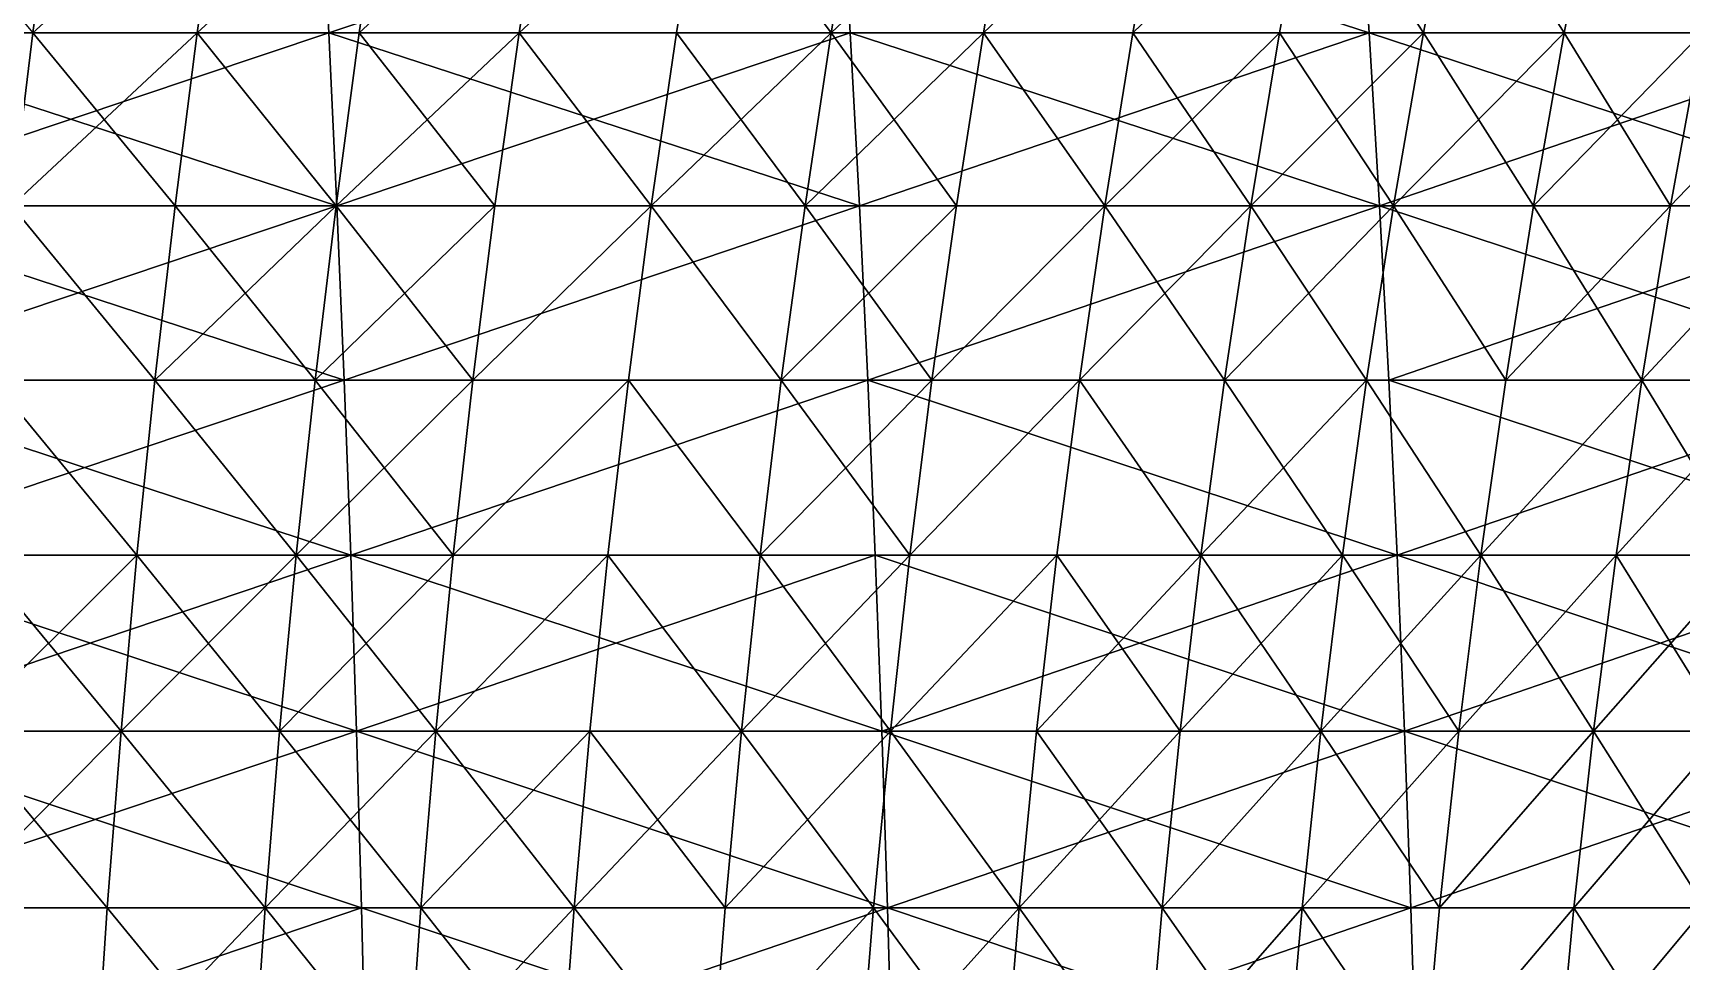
# Model space of a CAD drawing. Header units: millimetres. Extents: x -3250 to 6200, y -3250 to 3250.
# Drawn here: x 4178.6 to 4362.1, y 113.3 to 216.7 of the extents above; entities that cross this region are included whole.
import ezdxf

# ---------------------------------------------------------------- set-up
doc = ezdxf.new("R2010")
doc.units = ezdxf.units.MM
doc.header["$MEASUREMENT"] = 0
doc.layers.add('MESH_3D', color=2, linetype='CONTINUOUS')

msp = doc.modelspace()

# ---------------------------------------------------------------- linework, layer by layer
at = {"layer": 'MESH_3D'}
for points in [[(4210.58, 235.8, 26228.54), (4152.4, 235.8, 26238.05), (4153.24, 216.67, 26243.63)], [(4210.58, 235.8, 26228.54), (4153.24, 216.67, 26243.63), (4211.56, 216.67, 26234.09)], [(4162.53, 235.8, 2047.2), (4178.61, 216.67, 2061.49), (4181.18, 235.8, 2056.47)], [(4178.61, 216.67, 2061.49), (4196.9, 216.67, 2071.16), (4199.6, 235.8, 2066.21)], [(4178.61, 216.67, 2061.49), (4199.6, 235.8, 2066.21), (4181.18, 235.8, 2056.47)], [(4196.9, 216.67, 2071.16), (4214.95, 216.67, 2081.28), (4217.77, 235.8, 2076.4)], [(4196.9, 216.67, 2071.16), (4217.77, 235.8, 2076.4), (4199.6, 235.8, 2066.21)], [(4268.51, 235.8, 26217.58), (4210.58, 235.8, 26228.54), (4211.56, 216.67, 26234.09)], [(4268.51, 235.8, 26217.58), (4211.56, 216.67, 26234.09), (4269.63, 216.67, 26223.11)], [(4214.95, 216.67, 2081.28), (4232.74, 216.67, 2091.85), (4235.68, 235.8, 2087.04)], [(4214.95, 216.67, 2081.28), (4235.68, 235.8, 2087.04), (4217.77, 235.8, 2076.4)], [(4232.74, 216.67, 2091.85), (4250.26, 216.67, 2102.86), (4253.32, 235.8, 2098.12)], [(4232.74, 216.67, 2091.85), (4253.32, 235.8, 2098.12), (4235.68, 235.8, 2087.04)], [(4250.26, 216.67, 2102.86), (4267.5, 216.67, 2114.3), (4253.32, 235.8, 2098.12)], [(4253.32, 235.8, 2098.12), (4267.5, 216.67, 2114.3), (4270.68, 235.8, 2109.64)], [(4267.5, 216.67, 2114.3), (4284.45, 216.67, 2126.17), (4287.74, 235.8, 2121.59)], [(4267.5, 216.67, 2114.3), (4287.74, 235.8, 2121.59), (4270.68, 235.8, 2109.64)], [(4327.4, 216.67, 26210.68), (4268.51, 235.8, 26217.58), (4269.63, 216.67, 26223.11)], [(4326.14, 235.8, 26205.18), (4268.51, 235.8, 26217.58), (4327.4, 216.67, 26210.68)], [(4284.45, 216.67, 2126.17), (4304.5, 235.8, 2133.96), (4287.74, 235.8, 2121.59)], [(4284.45, 216.67, 2126.17), (4301.1, 216.67, 2138.46), (4304.5, 235.8, 2133.96)], [(4301.1, 216.67, 2138.46), (4320.95, 235.8, 2146.75), (4304.5, 235.8, 2133.96)], [(4301.1, 216.67, 2138.46), (4317.43, 216.67, 2151.16), (4320.95, 235.8, 2146.75)], [(4317.43, 216.67, 2151.16), (4333.45, 216.67, 2164.26), (4320.95, 235.8, 2146.75)], [(4320.95, 235.8, 2146.75), (4333.45, 216.67, 2164.26), (4337.08, 235.8, 2159.94)], [(4384.84, 216.67, 26196.81), (4326.14, 235.8, 26205.18), (4327.4, 216.67, 26210.68)], [(4383.45, 235.8, 26191.34), (4326.14, 235.8, 26205.18), (4384.84, 216.67, 26196.81)], [(4333.45, 216.67, 2164.26), (4349.13, 216.67, 2177.76), (4337.08, 235.8, 2159.94)], [(4337.08, 235.8, 2159.94), (4349.13, 216.67, 2177.76), (4352.87, 235.8, 2173.53)], [(4349.13, 216.67, 2177.76), (4364.48, 216.67, 2191.64), (4352.87, 235.8, 2173.53)], [(4352.87, 235.8, 2173.53), (4364.48, 216.67, 2191.64), (4368.31, 235.8, 2187.5)], [(4153.24, 216.67, 456.37), (4212.46, 197.41, 460.82), (4154.01, 197.41, 451.27)], [(4153.24, 216.67, 456.37), (4211.56, 216.67, 465.91), (4212.46, 197.41, 460.82)], [(4211.56, 216.67, 26234.09), (4153.24, 216.67, 26243.63), (4154.01, 197.41, 26248.73)], [(4211.56, 216.67, 26234.09), (4154.01, 197.41, 26248.73), (4212.46, 197.41, 26239.18)], [(4176.25, 197.41, 24633.91), (4160.08, 216.67, 24647.71), (4178.61, 216.67, 24638.51)], [(4176.25, 197.41, 2066.09), (4194.43, 197.41, 2075.7), (4196.9, 216.67, 2071.16)], [(4176.25, 197.41, 2066.09), (4196.9, 216.67, 2071.16), (4178.61, 216.67, 2061.49)], [(4194.43, 197.41, 24624.3), (4176.25, 197.41, 24633.91), (4178.61, 216.67, 24638.51)], [(4194.43, 197.41, 24624.3), (4178.61, 216.67, 24638.51), (4196.9, 216.67, 24628.84)], [(4194.43, 197.41, 2075.7), (4212.37, 197.41, 2085.76), (4196.9, 216.67, 2071.16)], [(4212.37, 197.41, 24614.24), (4194.43, 197.41, 24624.3), (4196.9, 216.67, 24628.84)], [(4196.9, 216.67, 2071.16), (4212.37, 197.41, 2085.76), (4214.95, 216.67, 2081.28)], [(4212.37, 197.41, 24614.24), (4196.9, 216.67, 24628.84), (4214.95, 216.67, 24618.72)], [(4211.56, 216.67, 465.91), (4270.65, 197.41, 471.83), (4212.46, 197.41, 460.82)], [(4211.56, 216.67, 465.91), (4269.63, 216.67, 476.89), (4270.65, 197.41, 471.83)], [(4269.63, 216.67, 26223.11), (4211.56, 216.67, 26234.09), (4212.46, 197.41, 26239.18)], [(4212.37, 197.41, 2085.76), (4232.74, 216.67, 2091.85), (4214.95, 216.67, 2081.28)], [(4212.37, 197.41, 2085.76), (4230.05, 197.41, 2096.26), (4232.74, 216.67, 2091.85)], [(4230.05, 197.41, 24603.74), (4212.37, 197.41, 24614.24), (4214.95, 216.67, 24618.72)], [(4269.63, 216.67, 26223.11), (4212.46, 197.41, 26239.18), (4270.65, 197.41, 26228.17)], [(4230.05, 197.41, 24603.74), (4214.95, 216.67, 24618.72), (4232.74, 216.67, 24608.15)], [(4230.05, 197.41, 2096.26), (4247.46, 197.41, 2107.2), (4232.74, 216.67, 2091.85)], [(4247.46, 197.41, 24592.8), (4230.05, 197.41, 24603.74), (4232.74, 216.67, 24608.15)], [(4232.74, 216.67, 2091.85), (4247.46, 197.41, 2107.2), (4250.26, 216.67, 2102.86)], [(4247.46, 197.41, 24592.8), (4232.74, 216.67, 24608.15), (4250.26, 216.67, 24597.14)], [(4247.46, 197.41, 2107.2), (4264.59, 197.41, 2118.57), (4267.5, 216.67, 2114.3)], [(4247.46, 197.41, 2107.2), (4267.5, 216.67, 2114.3), (4250.26, 216.67, 2102.86)], [(4264.59, 197.41, 24581.43), (4247.46, 197.41, 24592.8), (4250.26, 216.67, 24597.14)], [(4264.59, 197.41, 24581.43), (4250.26, 216.67, 24597.14), (4267.5, 216.67, 24585.7)], [(4264.59, 197.41, 2118.57), (4284.45, 216.67, 2126.17), (4267.5, 216.67, 2114.3)], [(4264.59, 197.41, 2118.57), (4281.44, 197.41, 2130.36), (4284.45, 216.67, 2126.17)], [(4281.44, 197.41, 24569.64), (4264.59, 197.41, 24581.43), (4267.5, 216.67, 24585.7)], [(4281.44, 197.41, 24569.64), (4267.5, 216.67, 24585.7), (4284.45, 216.67, 24573.83)], [(4269.63, 216.67, 476.89), (4328.55, 197.41, 484.29), (4270.65, 197.41, 471.83)], [(4269.63, 216.67, 476.89), (4327.4, 216.67, 489.32), (4328.55, 197.41, 484.29)], [(4327.4, 216.67, 26210.68), (4269.63, 216.67, 26223.11), (4270.65, 197.41, 26228.17)], [(4327.4, 216.67, 26210.68), (4270.65, 197.41, 26228.17), (4328.55, 197.41, 26215.71)], [(4281.44, 197.41, 2130.36), (4297.98, 197.41, 2142.57), (4284.45, 216.67, 2126.17)], [(4297.98, 197.41, 24557.43), (4281.44, 197.41, 24569.64), (4284.45, 216.67, 24573.83)], [(4284.45, 216.67, 2126.17), (4297.98, 197.41, 2142.57), (4301.1, 216.67, 2138.46)], [(4297.98, 197.41, 24557.43), (4284.45, 216.67, 24573.83), (4301.1, 216.67, 24561.54)], [(4297.98, 197.41, 2142.57), (4314.22, 197.41, 2155.19), (4317.43, 216.67, 2151.16)], [(4297.98, 197.41, 2142.57), (4317.43, 216.67, 2151.16), (4301.1, 216.67, 2138.46)], [(4314.22, 197.41, 24544.81), (4297.98, 197.41, 24557.43), (4301.1, 216.67, 24561.54)], [(4314.22, 197.41, 24544.81), (4301.1, 216.67, 24561.54), (4317.43, 216.67, 24548.84)], [(4314.22, 197.41, 2155.19), (4330.13, 197.41, 2168.21), (4333.45, 216.67, 2164.26)], [(4314.22, 197.41, 2155.19), (4333.45, 216.67, 2164.26), (4317.43, 216.67, 2151.16)], [(4330.13, 197.41, 24531.79), (4314.22, 197.41, 24544.81), (4317.43, 216.67, 24548.84)], [(4330.13, 197.41, 24531.79), (4317.43, 216.67, 24548.84), (4333.45, 216.67, 24535.74)], [(4327.4, 216.67, 489.32), (4386.11, 197.41, 498.19), (4328.55, 197.41, 484.29)], [(4327.4, 216.67, 489.32), (4384.84, 216.67, 503.19), (4386.11, 197.41, 498.19)], [(4384.84, 216.67, 26196.81), (4327.4, 216.67, 26210.68), (4328.55, 197.41, 26215.71)], [(4384.84, 216.67, 26196.81), (4328.55, 197.41, 26215.71), (4386.11, 197.41, 26201.81)], [(4330.13, 197.41, 2168.21), (4345.72, 197.41, 2181.63), (4349.13, 216.67, 2177.76)], [(4330.13, 197.41, 2168.21), (4349.13, 216.67, 2177.76), (4333.45, 216.67, 2164.26)], [(4345.72, 197.41, 24518.37), (4330.13, 197.41, 24531.79), (4333.45, 216.67, 24535.74)], [(4345.72, 197.41, 24518.37), (4333.45, 216.67, 24535.74), (4349.13, 216.67, 24522.24)], [(4345.72, 197.41, 2181.63), (4364.48, 216.67, 2191.64), (4349.13, 216.67, 2177.76)], [(4345.72, 197.41, 2181.63), (4360.96, 197.41, 2195.42), (4364.48, 216.67, 2191.64)], [(4360.96, 197.41, 24504.58), (4345.72, 197.41, 24518.37), (4349.13, 216.67, 24522.24)], [(4360.96, 197.41, 24504.58), (4349.13, 216.67, 24522.24), (4364.48, 216.67, 24508.36)], [(4360.96, 197.41, 2195.42), (4375.86, 197.41, 2209.6), (4379.47, 216.67, 2205.9)], [(4360.96, 197.41, 2195.42), (4379.47, 216.67, 2205.9), (4364.48, 216.67, 2191.64)], [(4375.86, 197.41, 24490.4), (4360.96, 197.41, 24504.58), (4364.48, 216.67, 24508.36)], [(4154.01, 197.41, 451.27), (4213.27, 178.02, 456.21), (4154.71, 178.02, 446.64)], [(4154.01, 197.41, 451.27), (4212.46, 197.41, 460.82), (4213.27, 178.02, 456.21)], [(4212.46, 197.41, 26239.18), (4154.01, 197.41, 26248.73), (4154.71, 178.02, 26253.36)], [(4212.46, 197.41, 26239.18), (4154.71, 178.02, 26253.36), (4213.27, 178.02, 26243.79)], [(4174.12, 178.02, 2070.25), (4192.2, 178.02, 2079.81), (4176.25, 197.41, 2066.09)], [(4192.2, 178.02, 24620.19), (4174.12, 178.02, 24629.75), (4176.25, 197.41, 24633.91)], [(4176.25, 197.41, 2066.09), (4192.2, 178.02, 2079.81), (4194.43, 197.41, 2075.7)], [(4192.2, 178.02, 24620.19), (4176.25, 197.41, 24633.91), (4194.43, 197.41, 24624.3)], [(4192.2, 178.02, 2079.81), (4210.03, 178.02, 2089.81), (4212.37, 197.41, 2085.76)], [(4192.2, 178.02, 2079.81), (4212.37, 197.41, 2085.76), (4194.43, 197.41, 2075.7)], [(4210.03, 178.02, 24610.19), (4192.2, 178.02, 24620.19), (4194.43, 197.41, 24624.3)], [(4210.03, 178.02, 24610.19), (4194.43, 197.41, 24624.3), (4212.37, 197.41, 24614.24)], [(4210.03, 178.02, 2089.81), (4230.05, 197.41, 2096.26), (4212.37, 197.41, 2085.76)], [(4210.03, 178.02, 2089.81), (4227.61, 178.02, 2100.25), (4230.05, 197.41, 2096.26)], [(4227.61, 178.02, 24599.75), (4210.03, 178.02, 24610.19), (4212.37, 197.41, 24614.24)], [(4227.61, 178.02, 24599.75), (4212.37, 197.41, 24614.24), (4230.05, 197.41, 24603.74)], [(4212.46, 197.41, 460.82), (4270.65, 197.41, 471.83), (4213.27, 178.02, 456.21)], [(4270.65, 197.41, 26228.17), (4212.46, 197.41, 26239.18), (4213.27, 178.02, 26243.79)], [(4213.27, 178.02, 456.21), (4270.65, 197.41, 471.83), (4271.58, 178.02, 467.25)], [(4270.65, 197.41, 26228.17), (4213.27, 178.02, 26243.79), (4271.58, 178.02, 26232.75)], [(4227.61, 178.02, 2100.25), (4244.92, 178.02, 2111.13), (4247.46, 197.41, 2107.2)], [(4227.61, 178.02, 2100.25), (4247.46, 197.41, 2107.2), (4230.05, 197.41, 2096.26)], [(4247.46, 197.41, 24592.8), (4227.61, 178.02, 24599.75), (4230.05, 197.41, 24603.74)], [(4244.92, 178.02, 24588.87), (4227.61, 178.02, 24599.75), (4247.46, 197.41, 24592.8)], [(4244.92, 178.02, 2111.13), (4261.95, 178.02, 2122.44), (4247.46, 197.41, 2107.2)], [(4261.95, 178.02, 24577.56), (4244.92, 178.02, 24588.87), (4247.46, 197.41, 24592.8)], [(4247.46, 197.41, 2107.2), (4261.95, 178.02, 2122.44), (4264.59, 197.41, 2118.57)], [(4261.95, 178.02, 24577.56), (4247.46, 197.41, 24592.8), (4264.59, 197.41, 24581.43)], [(4261.95, 178.02, 2122.44), (4278.7, 178.02, 2134.16), (4281.44, 197.41, 2130.36)], [(4261.95, 178.02, 2122.44), (4281.44, 197.41, 2130.36), (4264.59, 197.41, 2118.57)], [(4278.7, 178.02, 24565.84), (4261.95, 178.02, 24577.56), (4264.59, 197.41, 24581.43)], [(4278.7, 178.02, 24565.84), (4264.59, 197.41, 24581.43), (4281.44, 197.41, 24569.64)], [(4270.65, 197.41, 471.83), (4328.55, 197.41, 484.29), (4271.58, 178.02, 467.25)], [(4328.55, 197.41, 26215.71), (4270.65, 197.41, 26228.17), (4271.58, 178.02, 26232.75)], [(4271.58, 178.02, 467.25), (4328.55, 197.41, 484.29), (4329.59, 178.02, 479.73)], [(4328.55, 197.41, 26215.71), (4271.58, 178.02, 26232.75), (4329.59, 178.02, 26220.27)], [(4278.7, 178.02, 2134.16), (4295.15, 178.02, 2146.31), (4297.98, 197.41, 2142.57)], [(4278.7, 178.02, 2134.16), (4297.98, 197.41, 2142.57), (4281.44, 197.41, 2130.36)], [(4297.98, 197.41, 24557.43), (4278.7, 178.02, 24565.84), (4281.44, 197.41, 24569.64)], [(4295.15, 178.02, 24553.69), (4278.7, 178.02, 24565.84), (4297.98, 197.41, 24557.43)], [(4295.15, 178.02, 2146.31), (4311.3, 178.02, 2158.85), (4314.22, 197.41, 2155.19)], [(4295.15, 178.02, 2146.31), (4314.22, 197.41, 2155.19), (4297.98, 197.41, 2142.57)], [(4311.3, 178.02, 24541.15), (4295.15, 178.02, 24553.69), (4297.98, 197.41, 24557.43)], [(4311.3, 178.02, 24541.15), (4297.98, 197.41, 24557.43), (4314.22, 197.41, 24544.81)], [(4311.3, 178.02, 2158.85), (4327.12, 178.02, 2171.8), (4314.22, 197.41, 2155.19)], [(4330.13, 197.41, 24531.79), (4311.3, 178.02, 24541.15), (4314.22, 197.41, 24544.81)], [(4327.12, 178.02, 24528.2), (4311.3, 178.02, 24541.15), (4330.13, 197.41, 24531.79)], [(4314.22, 197.41, 2155.19), (4327.12, 178.02, 2171.8), (4330.13, 197.41, 2168.21)], [(4327.12, 178.02, 2171.8), (4342.62, 178.02, 2185.14), (4330.13, 197.41, 2168.21)], [(4342.62, 178.02, 24514.86), (4327.12, 178.02, 24528.2), (4330.13, 197.41, 24531.79)], [(4328.55, 197.41, 484.29), (4386.11, 197.41, 498.19), (4387.27, 178.02, 493.65)], [(4328.55, 197.41, 484.29), (4387.27, 178.02, 493.65), (4329.59, 178.02, 479.73)], [(4386.11, 197.41, 26201.81), (4328.55, 197.41, 26215.71), (4329.59, 178.02, 26220.27)], [(4386.11, 197.41, 26201.81), (4329.59, 178.02, 26220.27), (4387.27, 178.02, 26206.35)], [(4330.13, 197.41, 2168.21), (4342.62, 178.02, 2185.14), (4345.72, 197.41, 2181.63)], [(4342.62, 178.02, 24514.86), (4330.13, 197.41, 24531.79), (4345.72, 197.41, 24518.37)], [(4342.62, 178.02, 2185.14), (4360.96, 197.41, 2195.42), (4345.72, 197.41, 2181.63)], [(4342.62, 178.02, 2185.14), (4357.78, 178.02, 2198.86), (4360.96, 197.41, 2195.42)], [(4357.78, 178.02, 24501.14), (4342.62, 178.02, 24514.86), (4345.72, 197.41, 24518.37)], [(4357.78, 178.02, 24501.14), (4345.72, 197.41, 24518.37), (4360.96, 197.41, 24504.58)], [(4357.78, 178.02, 2198.86), (4372.59, 178.02, 2212.95), (4375.86, 197.41, 2209.6)], [(4357.78, 178.02, 2198.86), (4375.86, 197.41, 2209.6), (4360.96, 197.41, 2195.42)], [(4375.86, 197.41, 24490.4), (4357.78, 178.02, 24501.14), (4360.96, 197.41, 24504.58)], [(4372.59, 178.02, 24487.05), (4357.78, 178.02, 24501.14), (4375.86, 197.41, 24490.4)], [(4154.71, 178.02, 446.64), (4214, 158.52, 452.08), (4155.34, 158.52, 442.49)], [(4154.71, 178.02, 446.64), (4213.27, 178.02, 456.21), (4214, 158.52, 452.08)], [(4213.27, 178.02, 26243.79), (4154.71, 178.02, 26253.36), (4155.34, 158.52, 26257.51)], [(4213.27, 178.02, 26243.79), (4155.34, 158.52, 26257.51), (4214, 158.52, 26247.92)], [(4172.2, 158.52, 2073.99), (4190.19, 158.52, 2083.49), (4174.12, 178.02, 2070.25)], [(4190.19, 158.52, 24616.51), (4172.2, 158.52, 24626.01), (4174.12, 178.02, 24629.75)], [(4174.12, 178.02, 2070.25), (4190.19, 158.52, 2083.49), (4192.2, 178.02, 2079.81)], [(4190.19, 158.52, 24616.51), (4174.12, 178.02, 24629.75), (4192.2, 178.02, 24620.19)], [(4190.19, 158.52, 2083.49), (4207.93, 158.52, 2093.44), (4192.2, 178.02, 2079.81)], [(4207.93, 158.52, 24606.56), (4190.19, 158.52, 24616.51), (4192.2, 178.02, 24620.19)], [(4192.2, 178.02, 2079.81), (4207.93, 158.52, 2093.44), (4210.03, 178.02, 2089.81)], [(4207.93, 158.52, 24606.56), (4192.2, 178.02, 24620.19), (4210.03, 178.02, 24610.19)], [(4207.93, 158.52, 2093.44), (4225.42, 158.52, 2103.83), (4210.03, 178.02, 2089.81)], [(4227.61, 178.02, 24599.75), (4207.93, 158.52, 24606.56), (4210.03, 178.02, 24610.19)], [(4225.42, 158.52, 24596.17), (4207.93, 158.52, 24606.56), (4227.61, 178.02, 24599.75)], [(4210.03, 178.02, 2089.81), (4225.42, 158.52, 2103.83), (4227.61, 178.02, 2100.25)], [(4213.27, 178.02, 456.21), (4271.58, 178.02, 467.25), (4214, 158.52, 452.08)], [(4271.58, 178.02, 26232.75), (4213.27, 178.02, 26243.79), (4214, 158.52, 26247.92)], [(4214, 158.52, 452.08), (4271.58, 178.02, 467.25), (4272.41, 158.52, 463.13)], [(4271.58, 178.02, 26232.75), (4214, 158.52, 26247.92), (4272.41, 158.52, 26236.87)], [(4225.42, 158.52, 2103.83), (4242.64, 158.52, 2114.65), (4244.92, 178.02, 2111.13)], [(4225.42, 158.52, 2103.83), (4244.92, 178.02, 2111.13), (4227.61, 178.02, 2100.25)], [(4244.92, 178.02, 24588.87), (4225.42, 158.52, 24596.17), (4227.61, 178.02, 24599.75)], [(4242.64, 158.52, 24585.35), (4225.42, 158.52, 24596.17), (4244.92, 178.02, 24588.87)], [(4242.64, 158.52, 2114.65), (4259.59, 158.52, 2125.9), (4244.92, 178.02, 2111.13)], [(4259.59, 158.52, 24574.1), (4242.64, 158.52, 24585.35), (4244.92, 178.02, 24588.87)], [(4244.92, 178.02, 2111.13), (4259.59, 158.52, 2125.9), (4261.95, 178.02, 2122.44)], [(4259.59, 158.52, 24574.1), (4244.92, 178.02, 24588.87), (4261.95, 178.02, 24577.56)], [(4259.59, 158.52, 2125.9), (4278.7, 178.02, 2134.16), (4261.95, 178.02, 2122.44)], [(4259.59, 158.52, 2125.9), (4276.25, 158.52, 2137.57), (4278.7, 178.02, 2134.16)], [(4276.25, 158.52, 24562.43), (4259.59, 158.52, 24574.1), (4261.95, 178.02, 24577.56)], [(4276.25, 158.52, 24562.43), (4261.95, 178.02, 24577.56), (4278.7, 178.02, 24565.84)], [(4271.58, 178.02, 467.25), (4330.52, 158.52, 475.64), (4272.41, 158.52, 463.13)], [(4271.58, 178.02, 467.25), (4329.59, 178.02, 479.73), (4330.52, 158.52, 475.64)], [(4330.52, 158.52, 26224.36), (4271.58, 178.02, 26232.75), (4272.41, 158.52, 26236.87)], [(4329.59, 178.02, 26220.27), (4271.58, 178.02, 26232.75), (4330.52, 158.52, 26224.36)], [(4276.25, 158.52, 2137.57), (4292.62, 158.52, 2149.65), (4295.15, 178.02, 2146.31)], [(4276.25, 158.52, 2137.57), (4295.15, 178.02, 2146.31), (4278.7, 178.02, 2134.16)], [(4295.15, 178.02, 24553.69), (4276.25, 158.52, 24562.43), (4278.7, 178.02, 24565.84)], [(4292.62, 158.52, 24550.35), (4276.25, 158.52, 24562.43), (4295.15, 178.02, 24553.69)], [(4292.62, 158.52, 2149.65), (4308.68, 158.52, 2162.13), (4295.15, 178.02, 2146.31)], [(4308.68, 158.52, 24537.87), (4292.62, 158.52, 24550.35), (4295.15, 178.02, 24553.69)], [(4295.15, 178.02, 2146.31), (4308.68, 158.52, 2162.13), (4311.3, 178.02, 2158.85)], [(4308.68, 158.52, 24537.87), (4295.15, 178.02, 24553.69), (4311.3, 178.02, 24541.15)], [(4308.68, 158.52, 2162.13), (4324.43, 158.52, 2175.01), (4311.3, 178.02, 2158.85)], [(4327.12, 178.02, 24528.2), (4308.68, 158.52, 24537.87), (4311.3, 178.02, 24541.15)], [(4324.43, 158.52, 24524.99), (4308.68, 158.52, 24537.87), (4327.12, 178.02, 24528.2)], [(4311.3, 178.02, 2158.85), (4324.43, 158.52, 2175.01), (4327.12, 178.02, 2171.8)], [(4324.43, 158.52, 2175.01), (4339.84, 158.52, 2188.28), (4327.12, 178.02, 2171.8)], [(4339.84, 158.52, 24511.72), (4324.43, 158.52, 24524.99), (4327.12, 178.02, 24528.2)], [(4327.12, 178.02, 2171.8), (4339.84, 158.52, 2188.28), (4342.62, 178.02, 2185.14)], [(4339.84, 158.52, 24511.72), (4327.12, 178.02, 24528.2), (4342.62, 178.02, 24514.86)], [(4329.59, 178.02, 479.73), (4387.27, 178.02, 493.65), (4330.52, 158.52, 475.64)], [(4388.3, 158.52, 26210.41), (4329.59, 178.02, 26220.27), (4330.52, 158.52, 26224.36)], [(4387.27, 178.02, 26206.35), (4329.59, 178.02, 26220.27), (4388.3, 158.52, 26210.41)], [(4330.52, 158.52, 475.64), (4387.27, 178.02, 493.65), (4388.3, 158.52, 489.59)], [(4339.84, 158.52, 2188.28), (4354.93, 158.52, 2201.93), (4357.78, 178.02, 2198.86)], [(4339.84, 158.52, 2188.28), (4357.78, 178.02, 2198.86), (4342.62, 178.02, 2185.14)], [(4357.78, 178.02, 24501.14), (4339.84, 158.52, 24511.72), (4342.62, 178.02, 24514.86)], [(4354.93, 158.52, 24498.07), (4339.84, 158.52, 24511.72), (4357.78, 178.02, 24501.14)], [(4354.93, 158.52, 2201.93), (4369.66, 158.52, 2215.95), (4372.59, 178.02, 2212.95)], [(4354.93, 158.52, 2201.93), (4372.59, 178.02, 2212.95), (4357.78, 178.02, 2198.86)], [(4369.66, 158.52, 24484.05), (4354.93, 158.52, 24498.07), (4357.78, 178.02, 24501.14)], [(4369.66, 158.52, 24484.05), (4357.78, 178.02, 24501.14), (4372.59, 178.02, 24487.05)], [(4155.34, 158.52, 442.49), (4214, 158.52, 452.08), (4214.65, 138.92, 448.43)], [(4155.34, 158.52, 442.49), (4214.65, 138.92, 448.43), (4155.89, 138.92, 438.82)], [(4214, 158.52, 26247.92), (4155.34, 158.52, 26257.51), (4155.89, 138.92, 26261.18)], [(4214, 158.52, 26247.92), (4155.89, 138.92, 26261.18), (4214.65, 138.92, 26251.57)], [(4170.51, 138.92, 2077.29), (4188.42, 138.92, 2086.75), (4190.19, 158.52, 2083.49)], [(4170.51, 138.92, 2077.29), (4190.19, 158.52, 2083.49), (4172.2, 158.52, 2073.99)], [(4188.42, 138.92, 24613.25), (4170.51, 138.92, 24622.71), (4172.2, 158.52, 24626.01)], [(4188.42, 138.92, 24613.25), (4172.2, 158.52, 24626.01), (4190.19, 158.52, 24616.51)], [(4188.42, 138.92, 2086.75), (4207.93, 158.52, 2093.44), (4190.19, 158.52, 2083.49)], [(4188.42, 138.92, 2086.75), (4206.08, 138.92, 2096.65), (4207.93, 158.52, 2093.44)], [(4206.08, 138.92, 24603.35), (4188.42, 138.92, 24613.25), (4190.19, 158.52, 24616.51)], [(4206.08, 138.92, 24603.35), (4190.19, 158.52, 24616.51), (4207.93, 158.52, 24606.56)], [(4206.08, 138.92, 2096.65), (4223.49, 138.92, 2107), (4225.42, 158.52, 2103.83)], [(4206.08, 138.92, 2096.65), (4225.42, 158.52, 2103.83), (4207.93, 158.52, 2093.44)], [(4223.49, 138.92, 24593), (4206.08, 138.92, 24603.35), (4207.93, 158.52, 24606.56)], [(4223.49, 138.92, 24593), (4207.93, 158.52, 24606.56), (4225.42, 158.52, 24596.17)], [(4214, 158.52, 452.08), (4272.41, 158.52, 463.13), (4273.14, 138.92, 459.5)], [(4214, 158.52, 452.08), (4273.14, 138.92, 459.5), (4214.65, 138.92, 448.43)], [(4272.41, 158.52, 26236.87), (4214, 158.52, 26247.92), (4214.65, 138.92, 26251.57)], [(4272.41, 158.52, 26236.87), (4214.65, 138.92, 26251.57), (4273.14, 138.92, 26240.5)], [(4223.49, 138.92, 2107), (4240.63, 138.92, 2117.77), (4242.64, 158.52, 2114.65)], [(4223.49, 138.92, 2107), (4242.64, 158.52, 2114.65), (4225.42, 158.52, 2103.83)], [(4242.64, 158.52, 24585.35), (4223.49, 138.92, 24593), (4225.42, 158.52, 24596.17)], [(4240.63, 138.92, 24582.23), (4223.49, 138.92, 24593), (4242.64, 158.52, 24585.35)], [(4240.63, 138.92, 2117.77), (4257.5, 138.92, 2128.97), (4242.64, 158.52, 2114.65)], [(4257.5, 138.92, 24571.03), (4240.63, 138.92, 24582.23), (4242.64, 158.52, 24585.35)], [(4242.64, 158.52, 2114.65), (4257.5, 138.92, 2128.97), (4259.59, 158.52, 2125.9)], [(4257.5, 138.92, 24571.03), (4242.64, 158.52, 24585.35), (4259.59, 158.52, 24574.1)], [(4257.5, 138.92, 2128.97), (4274.09, 138.92, 2140.58), (4276.25, 158.52, 2137.57)], [(4257.5, 138.92, 2128.97), (4276.25, 158.52, 2137.57), (4259.59, 158.52, 2125.9)], [(4274.09, 138.92, 24559.42), (4257.5, 138.92, 24571.03), (4259.59, 158.52, 24574.1)], [(4274.09, 138.92, 24559.42), (4259.59, 158.52, 24574.1), (4276.25, 158.52, 24562.43)], [(4272.41, 158.52, 463.13), (4330.52, 158.52, 475.64), (4331.35, 138.92, 472.02)], [(4272.41, 158.52, 463.13), (4331.35, 138.92, 472.02), (4273.14, 138.92, 459.5)], [(4330.52, 158.52, 26224.36), (4272.41, 158.52, 26236.87), (4273.14, 138.92, 26240.5)], [(4330.52, 158.52, 26224.36), (4273.14, 138.92, 26240.5), (4331.35, 138.92, 26227.98)], [(4274.09, 138.92, 2140.58), (4290.38, 138.92, 2152.61), (4292.62, 158.52, 2149.65)], [(4274.09, 138.92, 2140.58), (4292.62, 158.52, 2149.65), (4276.25, 158.52, 2137.57)], [(4292.62, 158.52, 24550.35), (4274.09, 138.92, 24559.42), (4276.25, 158.52, 24562.43)], [(4290.38, 138.92, 24547.39), (4274.09, 138.92, 24559.42), (4292.62, 158.52, 24550.35)], [(4290.38, 138.92, 2152.61), (4308.68, 158.52, 2162.13), (4292.62, 158.52, 2149.65)], [(4290.38, 138.92, 2152.61), (4306.37, 138.92, 2165.03), (4308.68, 158.52, 2162.13)], [(4306.37, 138.92, 24534.97), (4290.38, 138.92, 24547.39), (4292.62, 158.52, 24550.35)], [(4306.37, 138.92, 24534.97), (4292.62, 158.52, 24550.35), (4308.68, 158.52, 24537.87)], [(4306.37, 138.92, 2165.03), (4322.04, 138.92, 2177.85), (4308.68, 158.52, 2162.13)], [(4324.43, 158.52, 24524.99), (4306.37, 138.92, 24534.97), (4308.68, 158.52, 24537.87)], [(4322.04, 138.92, 24522.15), (4306.37, 138.92, 24534.97), (4324.43, 158.52, 24524.99)], [(4308.68, 158.52, 2162.13), (4322.04, 138.92, 2177.85), (4324.43, 158.52, 2175.01)], [(4322.04, 138.92, 2177.85), (4339.84, 158.52, 2188.28), (4324.43, 158.52, 2175.01)], [(4322.04, 138.92, 2177.85), (4337.39, 138.92, 2191.06), (4339.84, 158.52, 2188.28)], [(4337.39, 138.92, 24508.94), (4322.04, 138.92, 24522.15), (4324.43, 158.52, 24524.99)], [(4337.39, 138.92, 24508.94), (4324.43, 158.52, 24524.99), (4339.84, 158.52, 24511.72)], [(4330.52, 158.52, 475.64), (4388.3, 158.52, 489.59), (4389.22, 138.92, 485.99)], [(4330.52, 158.52, 475.64), (4389.22, 138.92, 485.99), (4331.35, 138.92, 472.02)], [(4388.3, 158.52, 26210.41), (4330.52, 158.52, 26224.36), (4331.35, 138.92, 26227.98)], [(4388.3, 158.52, 26210.41), (4331.35, 138.92, 26227.98), (4389.22, 138.92, 26214.01)], [(4337.39, 138.92, 2191.06), (4352.4, 138.92, 2204.65), (4354.93, 158.52, 2201.93)], [(4337.39, 138.92, 2191.06), (4354.93, 158.52, 2201.93), (4339.84, 158.52, 2188.28)], [(4352.4, 138.92, 24495.35), (4337.39, 138.92, 24508.94), (4339.84, 158.52, 24511.72)], [(4352.4, 138.92, 24495.35), (4339.84, 158.52, 24511.72), (4354.93, 158.52, 24498.07)], [(4352.4, 138.92, 2204.65), (4367.08, 138.92, 2218.61), (4369.66, 158.52, 2215.95)], [(4352.4, 138.92, 2204.65), (4369.66, 158.52, 2215.95), (4354.93, 158.52, 2201.93)], [(4367.08, 138.92, 24481.39), (4352.4, 138.92, 24495.35), (4354.93, 158.52, 24498.07)], [(4367.08, 138.92, 24481.39), (4354.93, 158.52, 24498.07), (4369.66, 158.52, 24484.05)], [(4155.89, 138.92, 438.82), (4215.2, 119.23, 445.26), (4156.37, 119.23, 435.64)], [(4155.89, 138.92, 438.82), (4214.65, 138.92, 448.43), (4215.2, 119.23, 445.26)], [(4214.65, 138.92, 26251.57), (4155.89, 138.92, 26261.18), (4156.37, 119.23, 26264.36)], [(4214.65, 138.92, 26251.57), (4156.37, 119.23, 26264.36), (4215.2, 119.23, 26254.74)], [(4169.04, 119.23, 2080.15), (4186.88, 119.23, 2089.58), (4188.42, 138.92, 2086.75)], [(4169.04, 119.23, 2080.15), (4188.42, 138.92, 2086.75), (4170.51, 138.92, 2077.29)], [(4186.88, 119.23, 24610.42), (4169.04, 119.23, 24619.85), (4170.51, 138.92, 24622.71)], [(4186.88, 119.23, 24610.42), (4170.51, 138.92, 24622.71), (4188.42, 138.92, 24613.25)], [(4186.88, 119.23, 2089.58), (4204.47, 119.23, 2099.44), (4188.42, 138.92, 2086.75)], [(4204.47, 119.23, 24600.56), (4186.88, 119.23, 24610.42), (4188.42, 138.92, 24613.25)], [(4188.42, 138.92, 2086.75), (4204.47, 119.23, 2099.44), (4206.08, 138.92, 2096.65)], [(4204.47, 119.23, 24600.56), (4188.42, 138.92, 24613.25), (4206.08, 138.92, 24603.35)], [(4204.47, 119.23, 2099.44), (4221.81, 119.23, 2109.74), (4223.49, 138.92, 2107)], [(4204.47, 119.23, 2099.44), (4223.49, 138.92, 2107), (4206.08, 138.92, 2096.65)], [(4221.81, 119.23, 24590.26), (4204.47, 119.23, 24600.56), (4206.08, 138.92, 24603.35)], [(4221.81, 119.23, 24590.26), (4206.08, 138.92, 24603.35), (4223.49, 138.92, 24593)], [(4214.65, 138.92, 448.43), (4273.78, 119.23, 456.34), (4215.2, 119.23, 445.26)], [(4214.65, 138.92, 448.43), (4273.14, 138.92, 459.5), (4273.78, 119.23, 456.34)], [(4273.78, 119.23, 26243.66), (4214.65, 138.92, 26251.57), (4215.2, 119.23, 26254.74)], [(4273.14, 138.92, 26240.5), (4214.65, 138.92, 26251.57), (4273.78, 119.23, 26243.66)], [(4221.81, 119.23, 2109.74), (4238.88, 119.23, 2120.47), (4223.49, 138.92, 2107)], [(4240.63, 138.92, 24582.23), (4221.81, 119.23, 24590.26), (4223.49, 138.92, 24593)], [(4238.88, 119.23, 24579.53), (4221.81, 119.23, 24590.26), (4240.63, 138.92, 24582.23)], [(4223.49, 138.92, 2107), (4238.88, 119.23, 2120.47), (4240.63, 138.92, 2117.77)], [(4238.88, 119.23, 2120.47), (4255.69, 119.23, 2131.63), (4257.5, 138.92, 2128.97)], [(4238.88, 119.23, 2120.47), (4257.5, 138.92, 2128.97), (4240.63, 138.92, 2117.77)], [(4255.69, 119.23, 24568.37), (4238.88, 119.23, 24579.53), (4240.63, 138.92, 24582.23)], [(4255.69, 119.23, 24568.37), (4240.63, 138.92, 24582.23), (4257.5, 138.92, 24571.03)], [(4255.69, 119.23, 2131.63), (4274.09, 138.92, 2140.58), (4257.5, 138.92, 2128.97)], [(4255.69, 119.23, 2131.63), (4272.21, 119.23, 2143.19), (4274.09, 138.92, 2140.58)], [(4272.21, 119.23, 24556.81), (4255.69, 119.23, 24568.37), (4257.5, 138.92, 24571.03)], [(4272.21, 119.23, 24556.81), (4257.5, 138.92, 24571.03), (4274.09, 138.92, 24559.42)], [(4272.21, 119.23, 2143.19), (4288.44, 119.23, 2155.17), (4274.09, 138.92, 2140.58)], [(4288.44, 119.23, 24544.83), (4272.21, 119.23, 24556.81), (4274.09, 138.92, 24559.42)], [(4273.14, 138.92, 459.5), (4331.35, 138.92, 472.02), (4273.78, 119.23, 456.34)], [(4332.06, 119.23, 26231.12), (4273.14, 138.92, 26240.5), (4273.78, 119.23, 26243.66)], [(4331.35, 138.92, 26227.98), (4273.14, 138.92, 26240.5), (4332.06, 119.23, 26231.12)], [(4273.78, 119.23, 456.34), (4331.35, 138.92, 472.02), (4332.06, 119.23, 468.88)], [(4274.09, 138.92, 2140.58), (4288.44, 119.23, 2155.17), (4290.38, 138.92, 2152.61)], [(4288.44, 119.23, 24544.83), (4274.09, 138.92, 24559.42), (4290.38, 138.92, 24547.39)], [(4288.44, 119.23, 2155.17), (4304.36, 119.23, 2167.55), (4306.37, 138.92, 2165.03)], [(4288.44, 119.23, 2155.17), (4306.37, 138.92, 2165.03), (4290.38, 138.92, 2152.61)], [(4304.36, 119.23, 24532.45), (4288.44, 119.23, 24544.83), (4290.38, 138.92, 24547.39)], [(4304.36, 119.23, 24532.45), (4290.38, 138.92, 24547.39), (4306.37, 138.92, 24534.97)], [(4304.36, 119.23, 2167.55), (4319.97, 119.23, 2180.32), (4322.04, 138.92, 2177.85)], [(4304.36, 119.23, 2167.55), (4322.04, 138.92, 2177.85), (4306.37, 138.92, 2165.03)], [(4322.04, 138.92, 24522.15), (4304.36, 119.23, 24532.45), (4306.37, 138.92, 24534.97)], [(4319.97, 119.23, 24519.68), (4304.36, 119.23, 24532.45), (4322.04, 138.92, 24522.15)], [(4319.97, 119.23, 2180.32), (4335.26, 119.23, 2193.48), (4337.39, 138.92, 2191.06)], [(4319.97, 119.23, 2180.32), (4337.39, 138.92, 2191.06), (4322.04, 138.92, 2177.85)], [(4335.26, 119.23, 24506.52), (4319.97, 119.23, 24519.68), (4322.04, 138.92, 24522.15)], [(4335.26, 119.23, 24506.52), (4322.04, 138.92, 24522.15), (4337.39, 138.92, 24508.94)], [(4331.35, 138.92, 472.02), (4390.01, 119.23, 482.87), (4332.06, 119.23, 468.88)], [(4331.35, 138.92, 472.02), (4389.22, 138.92, 485.99), (4390.01, 119.23, 482.87)], [(4389.22, 138.92, 26214.01), (4331.35, 138.92, 26227.98), (4332.06, 119.23, 26231.12)], [(4389.22, 138.92, 26214.01), (4332.06, 119.23, 26231.12), (4390.01, 119.23, 26217.13)], [(4335.26, 119.23, 2193.48), (4352.4, 138.92, 2204.65), (4337.39, 138.92, 2191.06)], [(4335.26, 119.23, 2193.48), (4350.22, 119.23, 2207.01), (4352.4, 138.92, 2204.65)], [(4352.4, 138.92, 24495.35), (4335.26, 119.23, 24506.52), (4337.39, 138.92, 24508.94)], [(4350.22, 119.23, 24492.99), (4335.26, 119.23, 24506.52), (4352.4, 138.92, 24495.35)], [(4350.22, 119.23, 2207.01), (4364.83, 119.23, 2220.91), (4367.08, 138.92, 2218.61)], [(4350.22, 119.23, 2207.01), (4367.08, 138.92, 2218.61), (4352.4, 138.92, 2204.65)], [(4364.83, 119.23, 24479.09), (4350.22, 119.23, 24492.99), (4352.4, 138.92, 24495.35)], [(4364.83, 119.23, 24479.09), (4352.4, 138.92, 24495.35), (4367.08, 138.92, 24481.39)], [(4156.37, 119.23, 435.64), (4215.2, 119.23, 445.26), (4156.78, 99.47, 432.95)], [(4215.2, 119.23, 26254.74), (4156.37, 119.23, 26264.36), (4156.78, 99.47, 26267.05)], [(4156.78, 99.47, 432.95), (4215.2, 119.23, 445.26), (4215.68, 99.47, 442.58)], [(4215.2, 119.23, 26254.74), (4156.78, 99.47, 26267.05), (4215.68, 99.47, 26257.42)], [(4167.8, 99.47, 2082.58), (4185.57, 99.47, 2091.97), (4169.04, 119.23, 2080.15)], [(4185.57, 99.47, 24608.03), (4167.8, 99.47, 24617.42), (4169.04, 119.23, 24619.85)], [(4169.04, 119.23, 2080.15), (4185.57, 99.47, 2091.97), (4186.88, 119.23, 2089.58)], [(4185.57, 99.47, 24608.03), (4169.04, 119.23, 24619.85), (4186.88, 119.23, 24610.42)], [(4185.57, 99.47, 2091.97), (4204.47, 119.23, 2099.44), (4186.88, 119.23, 2089.58)], [(4185.57, 99.47, 2091.97), (4203.1, 99.47, 2101.8), (4204.47, 119.23, 2099.44)], [(4203.1, 99.47, 24598.2), (4185.57, 99.47, 24608.03), (4186.88, 119.23, 24610.42)], [(4203.1, 99.47, 24598.2), (4186.88, 119.23, 24610.42), (4204.47, 119.23, 24600.56)], [(4203.1, 99.47, 2101.8), (4220.39, 99.47, 2112.07), (4204.47, 119.23, 2099.44)], [(4220.39, 99.47, 24587.93), (4203.1, 99.47, 24598.2), (4204.47, 119.23, 24600.56)], [(4204.47, 119.23, 2099.44), (4220.39, 99.47, 2112.07), (4221.81, 119.23, 2109.74)], [(4220.39, 99.47, 24587.93), (4204.47, 119.23, 24600.56), (4221.81, 119.23, 24590.26)], [(4215.2, 119.23, 445.26), (4273.78, 119.23, 456.34), (4274.32, 99.47, 453.67)], [(4215.2, 119.23, 445.26), (4274.32, 99.47, 453.67), (4215.68, 99.47, 442.58)], [(4273.78, 119.23, 26243.66), (4215.2, 119.23, 26254.74), (4215.68, 99.47, 26257.42)], [(4273.78, 119.23, 26243.66), (4215.68, 99.47, 26257.42), (4274.32, 99.47, 26246.33)], [(4220.39, 99.47, 2112.07), (4237.41, 99.47, 2122.76), (4238.88, 119.23, 2120.47)], [(4220.39, 99.47, 2112.07), (4238.88, 119.23, 2120.47), (4221.81, 119.23, 2109.74)], [(4237.41, 99.47, 24577.24), (4220.39, 99.47, 24587.93), (4221.81, 119.23, 24590.26)], [(4237.41, 99.47, 24577.24), (4221.81, 119.23, 24590.26), (4238.88, 119.23, 24579.53)], [(4237.41, 99.47, 2122.76), (4254.15, 99.47, 2133.88), (4238.88, 119.23, 2120.47)], [(4254.15, 99.47, 24566.12), (4237.41, 99.47, 24577.24), (4238.88, 119.23, 24579.53)], [(4238.88, 119.23, 2120.47), (4254.15, 99.47, 2133.88), (4255.69, 119.23, 2131.63)], [(4254.15, 99.47, 24566.12), (4238.88, 119.23, 24579.53), (4255.69, 119.23, 24568.37)], [(4254.15, 99.47, 2133.88), (4272.21, 119.23, 2143.19), (4255.69, 119.23, 2131.63)], [(4254.15, 99.47, 2133.88), (4270.62, 99.47, 2145.41), (4272.21, 119.23, 2143.19)], [(4272.21, 119.23, 24556.81), (4254.15, 99.47, 24566.12), (4255.69, 119.23, 24568.37)], [(4270.62, 99.47, 24554.59), (4254.15, 99.47, 24566.12), (4272.21, 119.23, 24556.81)], [(4270.62, 99.47, 2145.41), (4288.44, 119.23, 2155.17), (4272.21, 119.23, 2143.19)], [(4270.62, 99.47, 2145.41), (4286.79, 99.47, 2157.34), (4288.44, 119.23, 2155.17)], [(4286.79, 99.47, 24542.66), (4270.62, 99.47, 24554.59), (4272.21, 119.23, 24556.81)], [(4286.79, 99.47, 24542.66), (4272.21, 119.23, 24556.81), (4288.44, 119.23, 24544.83)], [(4273.78, 119.23, 456.34), (4332.06, 119.23, 468.88), (4332.67, 99.47, 466.23)], [(4273.78, 119.23, 456.34), (4332.67, 99.47, 466.23), (4274.32, 99.47, 453.67)], [(4332.06, 119.23, 26231.12), (4273.78, 119.23, 26243.66), (4274.32, 99.47, 26246.33)], [(4332.06, 119.23, 26231.12), (4274.32, 99.47, 26246.33), (4332.67, 99.47, 26233.77)], [(4286.79, 99.47, 2157.34), (4302.66, 99.47, 2169.68), (4288.44, 119.23, 2155.17)], [(4302.66, 99.47, 24530.32), (4286.79, 99.47, 24542.66), (4288.44, 119.23, 24544.83)], [(4288.44, 119.23, 2155.17), (4302.66, 99.47, 2169.68), (4304.36, 119.23, 2167.55)], [(4302.66, 99.47, 24530.32), (4288.44, 119.23, 24544.83), (4304.36, 119.23, 24532.45)], [(4302.66, 99.47, 2169.68), (4318.22, 99.47, 2182.41), (4319.97, 119.23, 2180.32)], [(4302.66, 99.47, 2169.68), (4319.97, 119.23, 2180.32), (4304.36, 119.23, 2167.55)], [(4318.22, 99.47, 24517.59), (4302.66, 99.47, 24530.32), (4304.36, 119.23, 24532.45)], [(4318.22, 99.47, 24517.59), (4304.36, 119.23, 24532.45), (4319.97, 119.23, 24519.68)], [(4318.22, 99.47, 2182.41), (4333.46, 99.47, 2195.52), (4319.97, 119.23, 2180.32)], [(4333.46, 99.47, 24504.48), (4318.22, 99.47, 24517.59), (4319.97, 119.23, 24519.68)], [(4319.97, 119.23, 2180.32), (4333.46, 99.47, 2195.52), (4335.26, 119.23, 2193.48)], [(4333.46, 99.47, 24504.48), (4319.97, 119.23, 24519.68), (4335.26, 119.23, 24506.52)], [(4332.06, 119.23, 468.88), (4390.01, 119.23, 482.87), (4332.67, 99.47, 466.23)], [(4390.01, 119.23, 26217.13), (4332.06, 119.23, 26231.12), (4332.67, 99.47, 26233.77)], [(4332.67, 99.47, 466.23), (4390.01, 119.23, 482.87), (4390.69, 99.47, 480.23)], [(4390.01, 119.23, 26217.13), (4332.67, 99.47, 26233.77), (4390.69, 99.47, 26219.77)], [(4333.46, 99.47, 2195.52), (4350.22, 119.23, 2207.01), (4335.26, 119.23, 2193.48)], [(4333.46, 99.47, 2195.52), (4348.36, 99.47, 2209.01), (4350.22, 119.23, 2207.01)], [(4350.22, 119.23, 24492.99), (4333.46, 99.47, 24504.48), (4335.26, 119.23, 24506.52)], [(4348.36, 99.47, 24490.99), (4333.46, 99.47, 24504.48), (4350.22, 119.23, 24492.99)], [(4348.36, 99.47, 2209.01), (4362.92, 99.47, 2222.86), (4364.83, 119.23, 2220.91)], [(4348.36, 99.47, 2209.01), (4364.83, 119.23, 2220.91), (4350.22, 119.23, 2207.01)], [(4362.92, 99.47, 24477.14), (4348.36, 99.47, 24490.99), (4350.22, 119.23, 24492.99)], [(4362.92, 99.47, 24477.14), (4350.22, 119.23, 24492.99), (4364.83, 119.23, 24479.09)]]:
    msp.add_3dface(points, dxfattribs=at)

doc.saveas('drawing.dxf')
